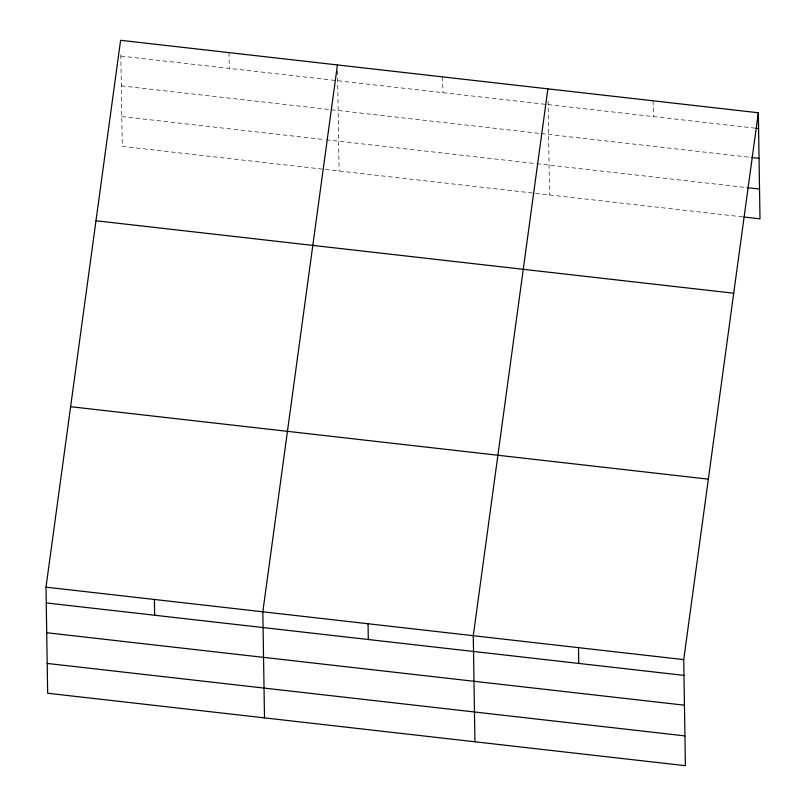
<?xml version="1.0" encoding="UTF-8"?>
<svg xmlns="http://www.w3.org/2000/svg" width="806" height="806" viewBox="0 0 806 806"><rect width="100%" height="100%" fill="white"/><g stroke="black" fill="none" stroke-linecap="round" stroke-linejoin="round"><path stroke-width="0.6" stroke-dasharray="4.03 3.02" d="M120.85 56.077L754.869 128.114M121.313 85.879L539.929 133.443M541.169 133.584L750.386 157.351M121.797 116.578L324.919 139.66M326.168 139.801L535.466 163.578M536.705 163.719L747.152 187.637M742.669 216.874L122.27 146.39L120.809 53.649M653.112 100.8L653.354 116.578M548.07 100.982L549.551 194.931M442.655 76.892L442.907 92.67M337.523 70.999L339.094 171.023M229.015 52.622L229.267 68.389"/><path stroke-width="1.21" d="M758.335 112.759L683.73 659.61L685.402 765.7L47.665 693.241L46.002 587.161L120.598 40.3L758.335 112.759L759.998 218.839L743.908 217.016M337.432 64.933L262.827 611.794L264.499 717.874M547.879 88.851L473.283 635.702L474.946 741.792M756.109 128.255L758.587 128.537M751.625 157.492L759.051 158.339M747.152 187.637L759.534 189.037M95.985 220.763L733.722 293.223M70.616 406.698L708.353 479.157M46.002 587.161L683.73 659.61M46.244 602.928L683.982 675.388M46.718 632.73L684.455 705.19M47.201 663.439L684.929 735.898M578.507 647.661L578.758 663.429M368.06 623.743L368.302 639.521M154.409 599.473L154.661 615.25"/></g></svg>
